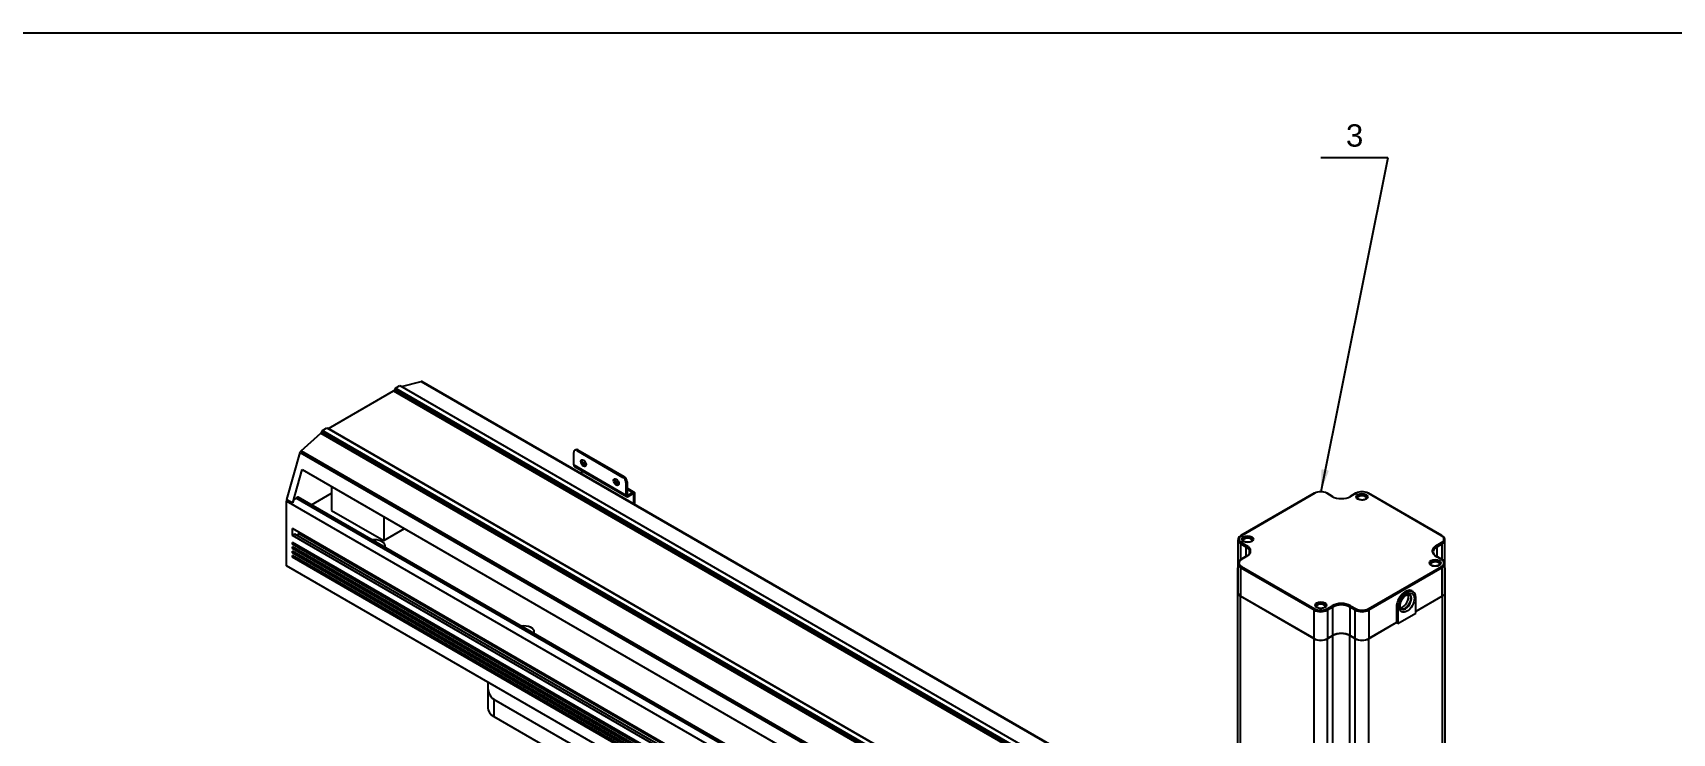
# Model space of a CAD drawing. Header units: millimetres. Extents: x 0 to 6044, y -1712 to 410.
# Drawn here: x 124.9 to 358, y 310.5 to 410 of the extents above; entities that cross this region are included whole.
import ezdxf
from ezdxf.enums import TextEntityAlignment as Align

# ---------------------------------------------------------------- set-up
doc = ezdxf.new("R2010")
doc.units = ezdxf.units.MM
for name, color, linetype in [('0319-步进电机LS86A12', 7, 'Continuous'), ('1221-第一轴同步带安装板', 7, 'Continuous'), ('Default', 7, 'Continuous'), ('LHBT10-S1000-1', 7, 'Continuous'), ('加宽感应片-LRDU', 7, 'Continuous')]:
    doc.layers.add(name, color=color, linetype=linetype)
doc.styles.add('SEACAD_Arial', font='arial.ttf')

# ---------------------------------------------------------------- blocks, each defined once
blk = doc.blocks.new('SEANNOT_GROUP')
at = {"layer": 'Default', "linetype": 'Continuous'}
blk.add_hatch(color=7, dxfattribs=at).paths.add_polyline_path([(308.11, 348), (308, 344.78), (309.15, 347.79)])
at = {"layer": 'Default', "color": 7, "linetype": 'Continuous'}
for points in [[(317.53, 392.24), (308, 392.24)], [(317.53, 392.24), (308, 344.78)]]:
    blk.add_lwpolyline(points, dxfattribs=at)
at = {"layer": 'Default', "color": 7, "linetype": 'Continuous', "style": 'SEACAD_Arial'}
blk.add_text('3', height=3.17, dxfattribs=at).set_placement((311.58, 397), align=Align.TOP_LEFT)
blk = doc.blocks.new('SE1')
at = {"layer": '0319-步进电机LS86A12', "color": 7, "linetype": 'Continuous'}
for p, q in [((307.08, 344.58), (296.64, 338.56)), ((307.15, 344.58), (296.72, 338.55)), ((309.62, 344.13), (308.85, 344.58)), ((309.69, 344.14), (308.93, 344.58)), ((312.94, 344.58), (312.18, 344.14)), ((313.02, 344.58), (312.25, 344.13)), ((325.15, 338.55), (314.72, 344.58)), ((325.23, 338.56), (314.79, 344.58)), ((296.22, 337.94), (296.22, 334.55)), ((297.38, 336.94), (296.61, 337.39)), ((296.61, 337.39), (296.61, 335.15)), ((296.72, 337.57), (297.49, 337.13)), ((297.38, 335.6), (297.38, 336.94)), ((324.38, 337.13), (325.15, 337.57)), ((325.26, 337.39), (324.49, 336.94)), ((324.49, 336.94), (324.49, 335.6)), ((325.26, 335.15), (325.26, 337.39)), ((325.65, 334.55), (325.65, 337.94)), ((296.18, 333.89), (296.18, 330.51)), ((296.22, 334.55), (296.22, 330.51)), ((307.05, 327.98), (296.61, 334)), ((296.61, 334), (296.61, 329.96)), ((297.41, 335.62), (296.64, 335.17)), ((297.49, 335.61), (296.72, 335.16)), ((296.72, 334.18), (307.15, 328.16)), ((314.72, 328.16), (325.15, 334.18)), ((325.26, 334), (314.82, 327.98)), ((325.15, 335.16), (324.38, 335.61)), ((325.23, 335.17), (324.46, 335.62)), ((325.26, 329.96), (325.26, 334)), ((325.65, 330.51), (325.65, 334.55)), ((325.69, 330.51), (325.69, 333.89)), ((296.18, 330.51), (296.18, 301.85)), ((307.05, 323.91), (296.57, 329.96)), ((296.57, 301.3), (296.57, 329.96)), ((307.05, 323.93), (296.61, 329.96)), ((321.15, 330.59), (320.94, 330.71)), ((325.26, 329.96), (321.53, 327.8)), ((325.3, 329.96), (321.53, 327.79)), ((321.53, 327.56), (321.53, 329.76)), ((325.3, 301.3), (325.3, 329.96)), ((325.69, 301.85), (325.69, 330.51)), ((307.05, 323.93), (307.05, 327.98)), ((308.85, 328.16), (309.62, 328.6)), ((309.73, 328.42), (308.96, 327.98)), ((308.96, 327.98), (308.96, 323.93)), ((309.73, 324.38), (309.73, 328.42)), ((312.91, 327.98), (312.14, 328.42)), ((312.14, 328.42), (312.14, 324.38)), ((312.25, 328.6), (313.02, 328.16)), ((312.91, 323.93), (312.91, 327.98)), ((314.82, 327.98), (314.82, 323.93)), ((318.98, 328.29), (318.77, 328.42)), ((318.77, 328.42), (318.77, 326.21)), ((318.98, 328.29), (318.98, 326.09)), ((318.98, 326.09), (321.53, 327.56)), ((309.73, 324.38), (308.96, 323.93)), ((309.73, 324.36), (308.96, 323.91)), ((309.73, 295.7), (309.73, 324.36)), ((312.91, 323.93), (312.14, 324.38)), ((312.91, 323.91), (312.14, 324.36)), ((312.14, 295.7), (312.14, 324.36)), ((318.77, 326.21), (314.82, 323.93)), ((318.78, 326.2), (314.82, 323.91)), ((318.78, 326.2), (318.77, 326.21)), ((318.98, 326.09), (318.78, 326.2)), ((307.05, 295.25), (307.05, 323.91)), ((308.96, 295.25), (308.96, 323.91)), ((312.91, 295.25), (312.91, 323.91)), ((314.82, 295.25), (314.82, 323.91))]:
    blk.add_line(p, q, dxfattribs=at)
blk.add_arc((321.04, 328.72), 1.64, 121.1277, 152.5242, dxfattribs=at)
for centre, major_axis, start_param, end_param in [((307.15, 344.45), (0.075, -0.13), 2.356194, 3.141593), ((308, 344.09), (1.2, 0), 0.785398, 2.356194), ((308.85, 344.45), (-0.075, -0.13), 3.141593, 3.926991), ((309.62, 344.01), (-0.075, -0.13), 3.141593, 3.926991), ((310.93, 344.89), (1.86, 0), 3.926991, 5.497787), ((312.25, 344.01), (0.075, -0.13), 2.356194, 3.141593), ((313.02, 344.45), (0.075, -0.13), 2.356194, 3.141593), ((313.87, 344.09), (1.2, 0), 0.785398, 2.356194), ((313.86, 343.94), (-0.675, 0), 3.13326, 6.280265), ((313.86, 343.82), (0.675, 0), 0, 2.979907), ((314.72, 344.45), (-0.075, -0.13), 3.141593, 3.926991), ((297.57, 337.94), (1.35, 0), 3.086013, 3.926991), ((297.57, 338.06), (1.2, 0), 2.356194, 3.926991), ((296.72, 338.43), (0.075, -0.13), 2.356194, 3.141404), ((297.6, 337.93), (-0.675, 0), 3.13326, 6.280265), ((297.6, 337.81), (0.675, 0), 0, 2.979907), ((325.15, 338.43), (-0.075, -0.13), 3.14179, 3.926991), ((324.3, 338.06), (-1.2, 0), 2.356194, 3.926991), ((296.72, 337.45), (-0.075, -0.13), 3.926991, 5.497787), ((297.49, 337), (-0.075, -0.13), 3.926991, 5.497787), ((296.17, 336.25), (-1.71, 0), 2.356194, 3.926991), ((296.17, 336.37), (-1.86, 0), 2.356194, 3.926991), ((325.7, 336.37), (1.86, 0), 2.356194, 3.926991), ((325.7, 336.25), (1.71, 0), 2.356194, 3.926991), ((324.38, 337), (-0.075, 0.13), 3.926991, 5.497787), ((325.15, 337.45), (-0.075, 0.13), 3.926991, 5.497787), ((324.3, 337.94), (-1.35, 0), 2.356194, 3.086013), ((324.3, 337.94), (-1.35, 0), 3.086013, 3.141593), ((297.53, 333.89), (1.35, 0), 2.909089, 3.374097), ((297.57, 334.55), (1.35, 0), 3.086013, 3.926991), ((297.57, 334.67), (1.2, 0), 2.356194, 3.926991), ((296.72, 334.06), (0.075, 0.13), 0.785398, 2.356194), ((296.72, 335.04), (0.075, -0.13), 2.356194, 3.141404), ((297.49, 335.49), (0.075, -0.13), 2.356194, 3.141593), ((324.27, 334.56), (-0.675, 0), 3.13326, 6.280265), ((324.27, 334.43), (0.675, 0), 0, 2.979907), ((324.38, 335.49), (-0.075, -0.13), 3.141593, 3.926991), ((325.15, 335.04), (-0.075, -0.13), 3.14143, 3.926991), ((324.3, 334.67), (-1.2, 0), 2.356194, 3.926991), ((325.15, 334.06), (-0.075, 0.13), 3.926991, 5.497787), ((324.3, 334.55), (-1.35, 0), 2.356194, 3.086013), ((324.3, 334.55), (-1.35, 0), 3.086013, 3.141593), ((324.34, 333.89), (-1.35, 0), 2.909089, 3.374097), ((297.53, 330.51), (1.35, 0), 2.909089, 3.926991), ((297.57, 330.51), (1.35, 0), 3.141593, 3.926991), ((308.01, 328.55), (-0.675, 0), 3.13326, 6.280265), ((308.01, 328.43), (0.675, 0), 0, 2.979907), ((310.93, 327.84), (-1.86, 0), 3.926991, 5.497787), ((310.93, 327.72), (1.71, 0), 0.785398, 2.356194), ((320.04, 329.15), (-0.9, -1.56), 3.141593, 5.497787), ((320.25, 329.03), (-0.9, -1.56), 2.356194, 5.497787), ((319.63, 329.39), (-0.6, -1.04), 0.396452, 2.746665), ((320.04, 329.15), (-0.6, -1.04), 0, 3.150202), ((324.3, 330.51), (-1.35, 0), 2.356194, 3.141593), ((324.34, 330.51), (-1.35, 0), 2.356194, 3.374097), ((307.15, 328.04), (0.075, 0.13), 0.785398, 2.356194), ((308, 328.53), (1.35, 0), 3.926991, 5.497787), ((308, 328.65), (-1.2, 0), 0.785398, 2.356194), ((308.85, 328.04), (-0.075, 0.13), 3.926991, 5.497787), ((309.62, 328.48), (-0.075, 0.13), 3.926991, 5.497787), ((312.25, 328.48), (0.075, 0.13), 0.785398, 2.356194), ((313.02, 328.04), (0.075, 0.13), 0.785398, 2.356194), ((313.87, 328.53), (1.35, 0), 3.926991, 5.497787), ((313.87, 328.65), (-1.2, 0), 0.785398, 2.356194), ((314.72, 328.04), (-0.075, 0.13), 3.926991, 5.497787), ((310.93, 323.66), (1.71, 0), 0.785398, 2.356194), ((310.93, 323.68), (1.71, 0), 0.785398, 2.356194), ((308, 324.48), (1.35, 0), 3.926991, 5.497787), ((308.01, 324.46), (1.35, 0), 3.926991, 5.497787), ((313.87, 324.48), (1.35, 0), 3.926991, 5.497787), ((313.86, 324.46), (1.35, 0), 3.926991, 5.497787)]:
    blk.add_ellipse(centre, major_axis=major_axis, ratio=0.57735, start_param=start_param, end_param=end_param, dxfattribs=at)
for centre, major_axis in [((313.86, 344.07), (0.825, 0)), ((297.6, 338.06), (0.825, 0)), ((324.27, 334.68), (0.825, 0)), ((308.01, 328.67), (0.825, 0)), ((320.25, 329.03), (0.75, 1.3))]:
    blk.add_ellipse(centre, major_axis=major_axis, ratio=0.57735, dxfattribs=at)
for points, knots in [([(313.35, 343.74), (313.31, 343.77), (313.23, 343.83), (313.18, 343.9), (313.19, 343.93), (313.19, 343.94)], [0, 0, 0, 0, 0.395053, 0.820681, 1, 1, 1, 1]), ([(314.53, 343.94), (314.53, 343.92), (314.53, 343.88), (314.46, 343.79), (314.3, 343.69), (314.09, 343.63), (313.83, 343.61), (313.58, 343.64), (313.43, 343.7), (313.36, 343.73), (313.35, 343.74)], [0, 0, 0, 0, 0.103995, 0.249837, 0.385517, 0.52964, 0.678252, 0.829296, 0.968962, 1, 1, 1, 1]), ([(296.64, 338.56), (296.55, 338.5), (296.39, 338.39), (296.24, 338.17), (296.24, 338.04), (296.24, 337.99)], [0, 0, 0, 0, 0.351851, 0.812673, 1, 1, 1, 1]), ([(325.63, 337.89), (325.64, 337.95), (325.66, 338.09), (325.52, 338.35), (325.34, 338.48), (325.23, 338.56)], [0, 0, 0, 0, 0.205409, 0.586588, 1, 1, 1, 1]), ([(297.09, 337.73), (297.05, 337.76), (296.97, 337.82), (296.93, 337.89), (296.93, 337.92), (296.93, 337.94)], [0, 0, 0, 0, 0.395053, 0.820681, 1, 1, 1, 1]), ([(298.27, 337.93), (298.27, 337.91), (298.27, 337.87), (298.2, 337.78), (298.04, 337.68), (297.83, 337.62), (297.57, 337.6), (297.33, 337.63), (297.17, 337.69), (297.11, 337.72), (297.09, 337.73)], [0, 0, 0, 0, 0.103995, 0.249837, 0.385517, 0.52964, 0.678252, 0.829296, 0.968962, 1, 1, 1, 1]), ([(296.64, 335.17), (296.55, 335.11), (296.39, 335), (296.24, 334.79), (296.24, 334.65), (296.24, 334.6)], [0, 0, 0, 0, 0.351851, 0.812673, 1, 1, 1, 1]), ([(323.76, 334.35), (323.71, 334.38), (323.63, 334.44), (323.59, 334.51), (323.6, 334.55), (323.6, 334.56)], [0, 0, 0, 0, 0.395053, 0.820681, 1, 1, 1, 1]), ([(324.93, 334.55), (324.94, 334.53), (324.94, 334.49), (324.86, 334.4), (324.71, 334.31), (324.49, 334.24), (324.24, 334.22), (323.99, 334.25), (323.83, 334.31), (323.77, 334.34), (323.76, 334.35)], [0, 0, 0, 0, 0.103995, 0.249837, 0.385517, 0.52964, 0.678252, 0.829296, 0.968962, 1, 1, 1, 1]), ([(325.63, 334.5), (325.64, 334.56), (325.66, 334.7), (325.52, 334.96), (325.34, 335.09), (325.23, 335.17)], [0, 0, 0, 0, 0.205409, 0.586588, 1, 1, 1, 1]), ([(320.63, 330.18), (320.65, 330.18), (320.71, 330.15), (320.78, 330.02), (320.82, 329.72), (320.75, 329.35), (320.59, 328.94), (320.33, 328.56), (320.03, 328.26), (319.74, 328.1), (319.52, 328.07), (319.41, 328.12), (319.31, 328.24), (319.26, 328.53), (319.31, 328.89), (319.43, 329.24), (319.54, 329.41), (319.58, 329.47)], [0, 0, 0, 0, 0.032213, 0.108008, 0.174399, 0.244618, 0.316894, 0.391035, 0.465008, 0.536617, 0.605293, 0.678792, 0.758244, 0.825091, 0.895468, 0.967422, 1, 1, 1, 1]), ([(320.19, 330.12), (320.26, 330.15), (320.4, 330.22), (320.56, 330.23), (320.61, 330.2), (320.63, 330.18)], [0, 0, 0, 0, 0.305632, 0.724673, 1, 1, 1, 1]), ([(307.5, 328.34), (307.45, 328.37), (307.37, 328.43), (307.33, 328.5), (307.34, 328.54), (307.34, 328.55)], [0, 0, 0, 0, 0.395053, 0.820681, 1, 1, 1, 1]), ([(308.68, 328.55), (308.68, 328.53), (308.68, 328.49), (308.61, 328.39), (308.45, 328.3), (308.23, 328.23), (307.98, 328.21), (307.73, 328.24), (307.58, 328.3), (307.51, 328.33), (307.5, 328.34)], [0, 0, 0, 0, 0.103995, 0.249837, 0.385517, 0.52964, 0.678252, 0.829296, 0.968962, 1, 1, 1, 1])]:
    blk.add_open_spline(points, degree=3, knots=knots, dxfattribs=at)
at = {"layer": '1221-第一轴同步带安装板', "color": 7, "linetype": 'Continuous'}
for p, q in [((189.57, 317.24), (189.57, 314.08)), ((190.44, 315.3), (190.44, 312.85)), ((232.87, 290.81), (190.44, 315.3)), ((190.44, 312.85), (208.05, 302.69))]:
    blk.add_line(p, q, dxfattribs=at)
for centre, major_axis, start_param, end_param in [((192.57, 318.98), (-2.12, -3.67), 5.35589, 6.283185), ((192.57, 314.08), (3, 0), 3.141593, 3.926991)]:
    blk.add_ellipse(centre, major_axis=major_axis, ratio=0.57735, start_param=start_param, end_param=end_param, dxfattribs=at)
at = {"layer": 'LHBT10-S1000-1', "color": 7, "linetype": 'Continuous'}
for p, q in [((166.95, 353.79), (176.18, 359.12)), ((176.18, 359.12), (286.54, 295.41)), ((176.37, 359.35), (176.43, 359.51)), ((176.37, 359.35), (286.78, 295.6)), ((176.43, 359.51), (177.06, 359.87)), ((176.43, 359.51), (286.94, 295.7)), ((177.06, 359.87), (287.58, 296.07)), ((177.31, 359.73), (180.1, 360.48)), ((180.1, 360.48), (289.63, 297.25)), ((289.67, 297.27), (180.2, 360.47)), ((163.02, 350.62), (165.86, 353.13)), ((165.86, 353.13), (300.65, 275.31)), ((165.99, 353.32), (166.07, 353.52)), ((165.99, 353.32), (300.65, 275.58)), ((166.07, 353.52), (166.7, 353.89)), ((166.07, 353.52), (300.65, 275.82)), ((166.7, 353.89), (300.65, 276.56)), ((166.95, 353.79), (300.65, 276.6)), ((160.99, 343.71), (162.88, 350.39)), ((162.88, 350.39), (300.65, 270.85)), ((163.02, 350.62), (300.65, 271.16)), ((161.84, 343.22), (163.17, 347.94)), ((163.17, 347.94), (299.69, 269.12)), ((167.35, 345.52), (167.35, 342.14)), ((300.65, 262.82), (160.96, 343.47)), ((160.96, 334.29), (160.96, 343.47)), ((160.99, 343.71), (161.84, 343.22)), ((162.55, 344.02), (162.34, 343.9)), ((300.65, 264.05), (162.34, 343.9)), ((300.65, 264.29), (162.55, 344.02)), ((300.65, 264.34), (162.62, 344.03)), ((164.5, 342.95), (167.35, 344.59)), ((167.35, 342.14), (174.78, 337.85)), ((174.78, 341.24), (174.78, 337.85)), ((298.7, 260.51), (161.81, 339.55)), ((161.81, 338.57), (161.81, 339.55)), ((162.12, 338.76), (161.81, 338.57)), ((297.86, 260.02), (161.81, 338.57)), ((298.17, 260.21), (162.12, 338.76)), ((162.76, 338.82), (162.39, 338.6)), ((162.76, 339), (162.76, 338.82)), ((298.55, 260.42), (162.76, 338.82)), ((174.78, 337.85), (177.71, 339.55)), ((297.01, 259.53), (161.81, 337.59)), ((161.81, 337.35), (161.81, 337.59)), ((161.91, 337.41), (161.81, 337.35)), ((296.8, 259.41), (161.81, 337.35)), ((296.48, 259.23), (161.81, 336.98)), ((161.81, 336.74), (161.81, 336.98)), ((161.91, 336.8), (161.81, 336.74)), ((296.27, 259.1), (161.81, 336.74)), ((295.95, 258.92), (161.81, 336.37)), ((161.81, 336.12), (161.81, 336.37)), ((161.91, 336.18), (161.81, 336.12)), ((295.74, 258.8), (161.81, 336.12)), ((295.42, 258.62), (161.81, 335.76)), ((161.81, 335.51), (161.81, 335.76)), ((161.91, 337.53), (161.91, 337.41)), ((296.9, 259.47), (161.91, 337.41)), ((161.91, 336.92), (161.91, 336.8)), ((296.37, 259.17), (161.91, 336.8)), ((161.91, 336.31), (161.91, 336.18)), ((295.84, 258.86), (161.91, 336.18)), ((161.91, 335.69), (161.91, 335.57)), ((293.72, 257.64), (160.96, 334.29)), ((161.91, 335.57), (161.81, 335.51)), ((295.2, 258.49), (161.81, 335.51)), ((295.31, 258.55), (161.91, 335.57))]:
    blk.add_line(p, q, dxfattribs=at)
for centre, major_axis, start_param, end_param in [((176.18, 359.36), (-0.15, -0.26), 0.785398, 1.832596), ((180.05, 360.21), (-0.15, -0.26), 3.141593, 3.665191), ((165.8, 353.34), (-0.15, -0.26), 1.047198, 1.832596), ((166.95, 354.03), (0.15, 0.26), 3.757072, 3.926991), ((163.08, 350.41), (-0.15, -0.26), 4.18879, 5.125747), ((161.49, 343.78), (-0.375, -0.65), 5.125747, 5.497787), ((162.34, 343.29), (0.375, 0.65), 0.785398, 1.984155), ((162.55, 343.9), (-0.075, -0.13), 3.141593, 3.926991), ((173.47, 337.1), (1.5, 0), 0, 1.784068), ((173.47, 337.1), (1.5, 0), 6.069914, 6.283185), ((194.69, 324.86), (1.5, 0), 0, 1.784068), ((194.69, 324.86), (1.5, 0), 6.069914, 6.283185)]:
    blk.add_ellipse(centre, major_axis=major_axis, ratio=0.57735, start_param=start_param, end_param=end_param, dxfattribs=at)
at = {"layer": '加宽感应片-LRDU', "color": 7, "linetype": 'Continuous'}
for p, q in [((201.79, 348.61), (201.79, 350.39)), ((202.09, 350.76), (201.92, 350.67)), ((202.39, 350.73), (202.22, 350.64)), ((202.22, 350.64), (208.79, 346.84)), ((202.39, 350.73), (208.96, 346.94)), ((201.79, 348.61), (209.22, 344.33)), ((201.89, 348.4), (209.31, 344.11)), ((202.9, 347.82), (202.9, 347.37)), ((203.54, 348.67), (203, 348.98)), ((203.53, 348.52), (203.1, 348.77)), ((208.21, 345.98), (207.67, 346.29)), ((208.19, 345.83), (207.77, 346.07)), ((208.79, 346.84), (208.96, 346.94)), ((209.39, 346.2), (209.22, 346.1)), ((209.22, 346.1), (209.22, 344.33)), ((209.39, 346.2), (209.39, 344.42)), ((210.4, 344.71), (209.39, 345.3)), ((210.16, 344.69), (209.39, 345.14)), ((209.54, 344.33), (209.39, 344.42)), ((209.54, 344.33), (210.16, 344.69)), ((209.54, 344.14), (210.16, 344.5)), ((210.16, 344.5), (210.32, 344.41)), ((210.32, 343.08), (210.32, 344.41)), ((210.49, 342.98), (210.49, 344.5))]:
    blk.add_line(p, q, dxfattribs=at)
for centre, major_axis, start_param, end_param in [((202.22, 350.15), (0.3, -0.52), 2.356194, 3.926991), ((202.39, 350.24), (0.3, -0.52), 2.356194, 3.141593), ((202.12, 348.8), (0.23, 0.399), 2.356194, 3.141593), ((203.34, 348.96), (0.262, -0.455), 3.470753, 5.954025), ((208.01, 346.26), (0.262, -0.455), 3.470753, 5.954025), ((208.79, 346.35), (0.3, -0.52), 0.785398, 2.356194), ((208.96, 346.45), (-0.3, 0.52), 3.926991, 5.497787), ((209.54, 344.51), (0.23, 0.399), 2.356194, 3.926991), ((209.54, 344.51), (0.11, 0.191), 2.356194, 3.926991), ((210.16, 344.32), (-0.23, -0.399), 2.356194, 3.926991), ((210.16, 344.32), (-0.11, -0.191), 2.356194, 3.926991)]:
    blk.add_ellipse(centre, major_axis=major_axis, ratio=0.57735, start_param=start_param, end_param=end_param, dxfattribs=at)
for centre in [(203.17, 348.86), (207.84, 346.17)]:
    blk.add_ellipse(centre, major_axis=(0.262, -0.455), ratio=0.57735, dxfattribs=at)

msp = doc.modelspace()

# ---------------------------------------------------------------- linework, layer by layer
msp.add_line((25, 410), (584, 410))

# ---------------------------------------------------------------- block references
at = {"layer": 'Default'}
for name in ['SEANNOT_GROUP', 'SE1']:
    msp.add_blockref(name, (0, 0), dxfattribs=at)

doc.saveas('drawing.dxf')
